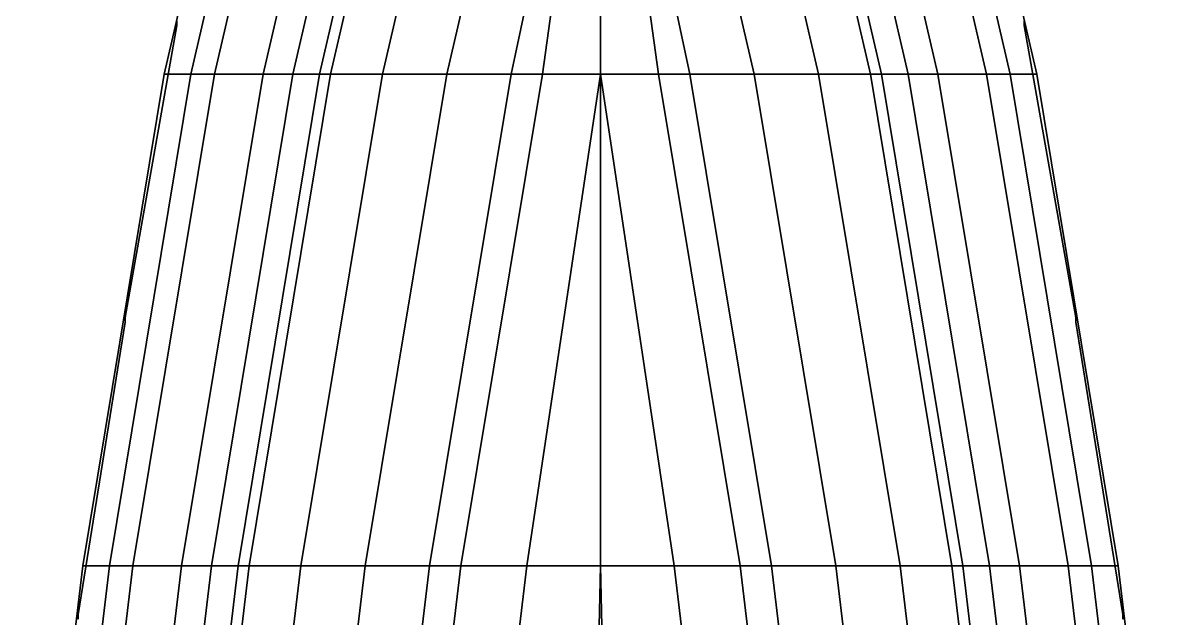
# Model space of a CAD drawing. Header units: millimetres. Extents: x -4.4 to 4.4, y -34.7 to 40.8.
# Drawn here: x -3.68 to 3.68, y 22.07 to 25.86 of the extents above; entities that cross this region are included whole.
import ezdxf

# ---------------------------------------------------------------- set-up
doc = ezdxf.new("R2010")
doc.units = ezdxf.units.MM
doc.layers.add('railings', color=6, linetype='Continuous')

msp = doc.modelspace()

# ---------------------------------------------------------------- linework, layer by layer
for points in [[(-2.16, 28.2, 4.61), (-1.99, 28.2, 2.22), (-2.61, 25.53, 2.22), (-2.78, 25.53, 4.38)], [(-2.16, 28.2, 5.05), (-2.16, 28.2, 4.61), (-2.78, 25.53, 4.38), (-2.78, 25.53, 4.82)], [(-1.17, 28.2, 5.11), (-2.16, 28.2, 5.05), (-2.78, 25.53, 4.82), (-1.79, 25.53, 4.88)], [(-1.99, 28.2, 2.22), (-1.84, 28.2, 0.96), (-2.46, 25.53, 0.96), (-2.61, 25.53, 2.22)], [(-1.84, 28.2, 0.96), (-1.53, 28.2, -0.42), (-2.15, 25.53, -0.42), (-2.46, 25.53, 0.96)], [(-1.53, 28.2, -0.42), (-1.34, 28.2, -0.9), (-1.96, 25.53, -0.9), (-2.15, 25.53, -0.42)], [(-1.34, 28.2, -0.9), (-1.1, 28.2, -1.31), (-1.72, 25.53, -1.31), (-1.96, 25.53, -0.9)], [(0, 28.2, 5.1512), (-1.17, 28.2, 5.11), (-1.79, 25.53, 4.88), (-0.37, 25.53, 4.93)], [(-1.1, 28.2, -1.31), (-0.77, 28.2, -1.67), (-1.39, 25.53, -1.67), (-1.72, 25.53, -1.31)], [(-0.77, 28.2, -1.67), (-0.36, 28.2, -2.34), (-0.98, 25.53, -1.97), (-1.39, 25.53, -1.67)], [(-0.36, 28.2, -2.34), (0, 28.2, -2.5332), (-0.57, 25.53, -2.34), (-0.98, 25.53, -1.97)], [(0, 28.2, -2.5332), (0, 28.2, -2.5332), (0, 25.53, -2.5423), (-0.57, 25.53, -2.34)], [(-0.37, 25.53, 4.93), (0.37, 25.53, 4.93), (0, 28.2, 5.1512)], [(0.37, 25.53, 4.93), (1.79, 25.53, 4.88), (1.17, 28.2, 5.11), (0, 28.2, 5.1512)], [(0.57, 25.53, -2.34), (0, 25.53, -2.5423), (0, 28.2, -2.5332)], [(0.98, 25.53, -1.97), (0.57, 25.53, -2.34), (0, 28.2, -2.5332), (0.36, 28.2, -2.34)], [(1.39, 25.53, -1.67), (0.98, 25.53, -1.97), (0.36, 28.2, -2.34), (0.77, 28.2, -1.67)], [(1.72, 25.53, -1.31), (1.39, 25.53, -1.67), (0.77, 28.2, -1.67), (1.1, 28.2, -1.31)], [(1.96, 25.53, -0.9), (1.72, 25.53, -1.31), (1.1, 28.2, -1.31), (1.34, 28.2, -0.9)], [(1.79, 25.53, 4.88), (2.78, 25.53, 4.82), (2.16, 28.2, 5.05), (1.17, 28.2, 5.11)], [(2.15, 25.53, -0.42), (1.96, 25.53, -0.9), (1.34, 28.2, -0.9), (1.53, 28.2, -0.42)], [(2.46, 25.53, 0.96), (2.15, 25.53, -0.42), (1.53, 28.2, -0.42), (1.84, 28.2, 0.96)], [(2.61, 25.53, 2.22), (2.46, 25.53, 0.96), (1.84, 28.2, 0.96), (1.99, 28.2, 2.22)], [(2.78, 25.53, 4.38), (2.61, 25.53, 2.22), (1.99, 28.2, 2.22), (2.16, 28.2, 4.61)], [(2.78, 25.53, 4.82), (2.78, 25.53, 4.38), (2.16, 28.2, 4.61), (2.16, 28.2, 5.05)], [(-2.78, 25.53, 4.38), (-2.61, 25.53, 2.22), (-3.13, 22.4, 2.22), (-3.3, 22.4, 4.18)], [(-2.78, 25.53, 4.82), (-2.78, 25.53, 4.38), (-3.3, 22.4, 4.18), (-3.3, 22.4, 4.62)], [(-1.79, 25.53, 4.88), (-2.78, 25.53, 4.82), (-3.3, 22.4, 4.62), (-2.31, 22.4, 4.68)], [(-2.61, 25.53, 2.22), (-2.46, 25.53, 0.96), (-2.98, 22.4, 0.96), (-3.13, 22.4, 2.22)], [(-2.46, 25.53, 0.96), (-2.15, 25.53, -0.42), (-2.67, 22.4, -0.42), (-2.98, 22.4, 0.96)], [(-2.15, 25.53, -0.42), (-1.96, 25.53, -0.9), (-2.48, 22.4, -0.9), (-2.67, 22.4, -0.42)], [(-1.96, 25.53, -0.9), (-1.72, 25.53, -1.31), (-2.24, 22.4, -1.31), (-2.48, 22.4, -0.9)], [(-0.37, 25.53, 4.93), (-1.79, 25.53, 4.88), (-2.31, 22.4, 4.68), (-0.89, 22.4, 4.73)], [(-1.72, 25.53, -1.31), (-1.39, 25.53, -1.67), (-1.91, 22.4, -1.67), (-2.24, 22.4, -1.31)], [(-1.39, 25.53, -1.67), (-0.98, 25.53, -1.97), (-1.5, 22.4, -1.97), (-1.91, 22.4, -1.67)], [(-0.98, 25.53, -1.97), (-0.57, 25.53, -2.34), (-1.09, 22.4, -2.19), (-1.5, 22.4, -1.97)], [(-0.57, 25.53, -2.34), (0, 25.53, -2.5423), (-0.47, 22.4, -2.46), (-1.09, 22.4, -2.19)], [(-0.89, 22.4, 4.73), (0.89, 22.4, 4.73), (0.37, 25.53, 4.93), (-0.37, 25.53, 4.93)], [(0, 25.53, -2.5423), (0, 25.53, -2.5423), (0, 22.4, -2.5383), (-0.47, 22.4, -2.46)], [(0.47, 22.4, -2.46), (0, 22.4, -2.5383), (0, 25.53, -2.5423)], [(1.09, 22.4, -2.19), (0.47, 22.4, -2.46), (0, 25.53, -2.5423), (0.57, 25.53, -2.34)], [(0.89, 22.4, 4.73), (2.31, 22.4, 4.68), (1.79, 25.53, 4.88), (0.37, 25.53, 4.93)], [(1.5, 22.4, -1.97), (1.09, 22.4, -2.19), (0.57, 25.53, -2.34), (0.98, 25.53, -1.97)], [(1.91, 22.4, -1.67), (1.5, 22.4, -1.97), (0.98, 25.53, -1.97), (1.39, 25.53, -1.67)], [(2.24, 22.4, -1.31), (1.91, 22.4, -1.67), (1.39, 25.53, -1.67), (1.72, 25.53, -1.31)], [(2.48, 22.4, -0.9), (2.24, 22.4, -1.31), (1.72, 25.53, -1.31), (1.96, 25.53, -0.9)], [(2.31, 22.4, 4.68), (3.3, 22.4, 4.62), (2.78, 25.53, 4.82), (1.79, 25.53, 4.88)], [(2.67, 22.4, -0.42), (2.48, 22.4, -0.9), (1.96, 25.53, -0.9), (2.15, 25.53, -0.42)], [(2.98, 22.4, 0.96), (2.67, 22.4, -0.42), (2.15, 25.53, -0.42), (2.46, 25.53, 0.96)], [(3.13, 22.4, 2.22), (2.98, 22.4, 0.96), (2.46, 25.53, 0.96), (2.61, 25.53, 2.22)], [(3.3, 22.4, 4.18), (3.13, 22.4, 2.22), (2.61, 25.53, 2.22), (2.78, 25.53, 4.38)], [(3.3, 22.4, 4.62), (3.3, 22.4, 4.18), (2.78, 25.53, 4.38), (2.78, 25.53, 4.82)], [(-3.3, 22.4, 4.18), (-3.13, 22.4, 2.22), (-3.51, 19.22, 2.22), (-3.68, 19.22, 4)], [(-3.3, 22.4, 4.62), (-3.3, 22.4, 4.18), (-3.68, 19.22, 4), (-3.68, 19.22, 4.44)], [(-2.31, 22.4, 4.68), (-3.3, 22.4, 4.62), (-3.68, 19.22, 4.44), (-2.69, 19.22, 4.5)], [(-3.13, 22.4, 2.22), (-2.98, 22.4, 0.96), (-3.36, 19.22, 0.96), (-3.51, 19.22, 2.22)], [(-2.98, 22.4, 0.96), (-2.67, 22.4, -0.42), (-3.05, 19.22, -0.42), (-3.36, 19.22, 0.96)], [(-2.67, 22.4, -0.42), (-2.48, 22.4, -0.9), (-2.86, 19.22, -0.9), (-3.05, 19.22, -0.42)], [(-2.48, 22.4, -0.9), (-2.24, 22.4, -1.31), (-2.62, 19.22, -1.31), (-2.86, 19.22, -0.9)], [(-0.89, 22.4, 4.73), (-2.31, 22.4, 4.68), (-2.69, 19.22, 4.5), (-1.27, 19.22, 4.55)], [(-2.24, 22.4, -1.31), (-1.91, 22.4, -1.67), (-2.29, 19.22, -1.67), (-2.62, 19.22, -1.31)], [(-1.91, 22.4, -1.67), (-1.5, 22.4, -1.97), (-1.88, 19.22, -1.97), (-2.29, 19.22, -1.67)], [(-1.5, 22.4, -1.97), (-1.09, 22.4, -2.19), (-1.47, 19.22, -2.19), (-1.88, 19.22, -1.97)], [(-1.09, 22.4, -2.19), (-0.47, 22.4, -2.46), (-0.85, 19.22, -2.41), (-1.47, 19.22, -2.19)], [(-1.27, 19.22, 4.55), (1.27, 19.22, 4.55), (0.89, 22.4, 4.73), (-0.89, 22.4, 4.73)], [(-0.47, 22.4, -2.46), (0, 22.4, -2.5383), (-0.07, 19.22, -2.54), (-0.85, 19.22, -2.41)], [(0.07, 19.22, -2.54), (-0.07, 19.22, -2.54), (0, 22.4, -2.5383)], [(0.85, 19.22, -2.41), (0.07, 19.22, -2.54), (0, 22.4, -2.5383), (0.47, 22.4, -2.46)], [(1.47, 19.22, -2.19), (0.85, 19.22, -2.41), (0.47, 22.4, -2.46), (1.09, 22.4, -2.19)], [(1.27, 19.22, 4.55), (2.69, 19.22, 4.5), (2.31, 22.4, 4.68), (0.89, 22.4, 4.73)], [(1.88, 19.22, -1.97), (1.47, 19.22, -2.19), (1.09, 22.4, -2.19), (1.5, 22.4, -1.97)], [(2.29, 19.22, -1.67), (1.88, 19.22, -1.97), (1.5, 22.4, -1.97), (1.91, 22.4, -1.67)], [(2.62, 19.22, -1.31), (2.29, 19.22, -1.67), (1.91, 22.4, -1.67), (2.24, 22.4, -1.31)], [(2.86, 19.22, -0.9), (2.62, 19.22, -1.31), (2.24, 22.4, -1.31), (2.48, 22.4, -0.9)], [(2.69, 19.22, 4.5), (3.68, 19.22, 4.44), (3.3, 22.4, 4.62), (2.31, 22.4, 4.68)], [(3.05, 19.22, -0.42), (2.86, 19.22, -0.9), (2.48, 22.4, -0.9), (2.67, 22.4, -0.42)], [(3.36, 19.22, 0.96), (3.05, 19.22, -0.42), (2.67, 22.4, -0.42), (2.98, 22.4, 0.96)], [(3.51, 19.22, 2.22), (3.36, 19.22, 0.96), (2.98, 22.4, 0.96), (3.13, 22.4, 2.22)], [(3.68, 19.22, 4), (3.51, 19.22, 2.22), (3.13, 22.4, 2.22), (3.3, 22.4, 4.18)], [(3.68, 19.22, 4.44), (3.68, 19.22, 4), (3.3, 22.4, 4.18), (3.3, 22.4, 4.62)]]:
    msp.add_3dface(points)
at = {"layer": 'railings'}
for points in [[(-2.7, 25.84, 5.81), (-2.7, 25.84, 5.84), (-3.03, 23.98, 5.71), (-3.03, 23.98, 5.68)], [(-3.03, 23.98, 5.68), (-3.03, 23.98, 5.71), (-2.7, 25.84, 5.84), (-2.7, 25.84, 5.81)], [(-3.03, 23.98, 5.33), (-3.03, 23.98, 5.36), (-2.7, 25.84, 5.49), (-2.7, 25.84, 5.46)], [(-2.7, 25.84, 5.46), (-2.7, 25.84, 5.49), (-3.03, 23.98, 5.36), (-3.03, 23.98, 5.33)], [(-2.7, 25.84, 5.84), (-2.7, 25.87, 5.84), (-2.7, 25.87, 4.84), (-2.7, 25.84, 4.84)], [(-2.7, 25.84, 4.84), (-2.7, 25.87, 4.84), (-2.7, 25.87, 5.84), (-2.7, 25.84, 5.84)], [(2.7, 25.84, 4.84), (2.7, 25.87, 4.84), (2.7, 25.87, 5.84), (2.7, 25.84, 5.84)], [(2.7, 25.84, 5.84), (2.7, 25.87, 5.84), (2.7, 25.87, 4.84), (2.7, 25.84, 4.84)], [(2.7, 25.84, 5.46), (2.7, 25.84, 5.49), (3.03, 23.98, 5.36), (3.03, 23.98, 5.33)], [(3.03, 23.98, 5.33), (3.03, 23.98, 5.36), (2.7, 25.84, 5.49), (2.7, 25.84, 5.46)], [(3.03, 23.98, 5.68), (3.03, 23.98, 5.71), (2.7, 25.84, 5.84), (2.7, 25.84, 5.81)], [(2.7, 25.84, 5.81), (2.7, 25.84, 5.84), (3.03, 23.98, 5.71), (3.03, 23.98, 5.68)], [(-3.33, 22.09, 5.54), (-3.33, 22.09, 5.57), (-3.03, 23.95, 5.71), (-3.03, 23.95, 5.68)], [(-3.03, 23.95, 5.68), (-3.03, 23.95, 5.71), (-3.33, 22.09, 5.57), (-3.33, 22.09, 5.54)], [(-3.03, 23.95, 5.33), (-3.03, 23.95, 5.36), (-3.33, 22.09, 5.22), (-3.33, 22.09, 5.19)], [(-3.33, 22.09, 5.19), (-3.33, 22.09, 5.22), (-3.03, 23.95, 5.36), (-3.03, 23.95, 5.33)], [(-3.03, 23.95, 4.71), (-3.03, 23.98, 4.71), (-3.03, 23.98, 5.71), (-3.03, 23.95, 5.71)], [(-3.03, 23.95, 5.71), (-3.03, 23.98, 5.71), (-3.03, 23.98, 4.71), (-3.03, 23.95, 4.71)], [(3.03, 23.95, 5.71), (3.03, 23.98, 5.71), (3.03, 23.98, 4.71), (3.03, 23.95, 4.71)], [(3.03, 23.95, 4.71), (3.03, 23.98, 4.71), (3.03, 23.98, 5.71), (3.03, 23.95, 5.71)], [(3.33, 22.09, 5.19), (3.33, 22.09, 5.22), (3.03, 23.95, 5.36), (3.03, 23.95, 5.33)], [(3.03, 23.95, 5.33), (3.03, 23.95, 5.36), (3.33, 22.09, 5.22), (3.33, 22.09, 5.19)], [(3.03, 23.95, 5.68), (3.03, 23.95, 5.71), (3.33, 22.09, 5.57), (3.33, 22.09, 5.54)], [(3.33, 22.09, 5.54), (3.33, 22.09, 5.57), (3.03, 23.95, 5.71), (3.03, 23.95, 5.68)], [(-3.33, 22.06, 5.57), (-3.33, 22.09, 5.57), (-3.33, 22.09, 4.57), (-3.33, 22.06, 4.57)], [(-3.33, 22.06, 4.57), (-3.33, 22.09, 4.57), (-3.33, 22.09, 5.57), (-3.33, 22.06, 5.57)], [(3.33, 22.06, 4.57), (3.33, 22.09, 4.57), (3.33, 22.09, 5.57), (3.33, 22.06, 5.57)], [(3.33, 22.06, 5.57), (3.33, 22.09, 5.57), (3.33, 22.09, 4.57), (3.33, 22.06, 4.57)]]:
    msp.add_3dface(points, dxfattribs=at)

doc.saveas('drawing.dxf')
